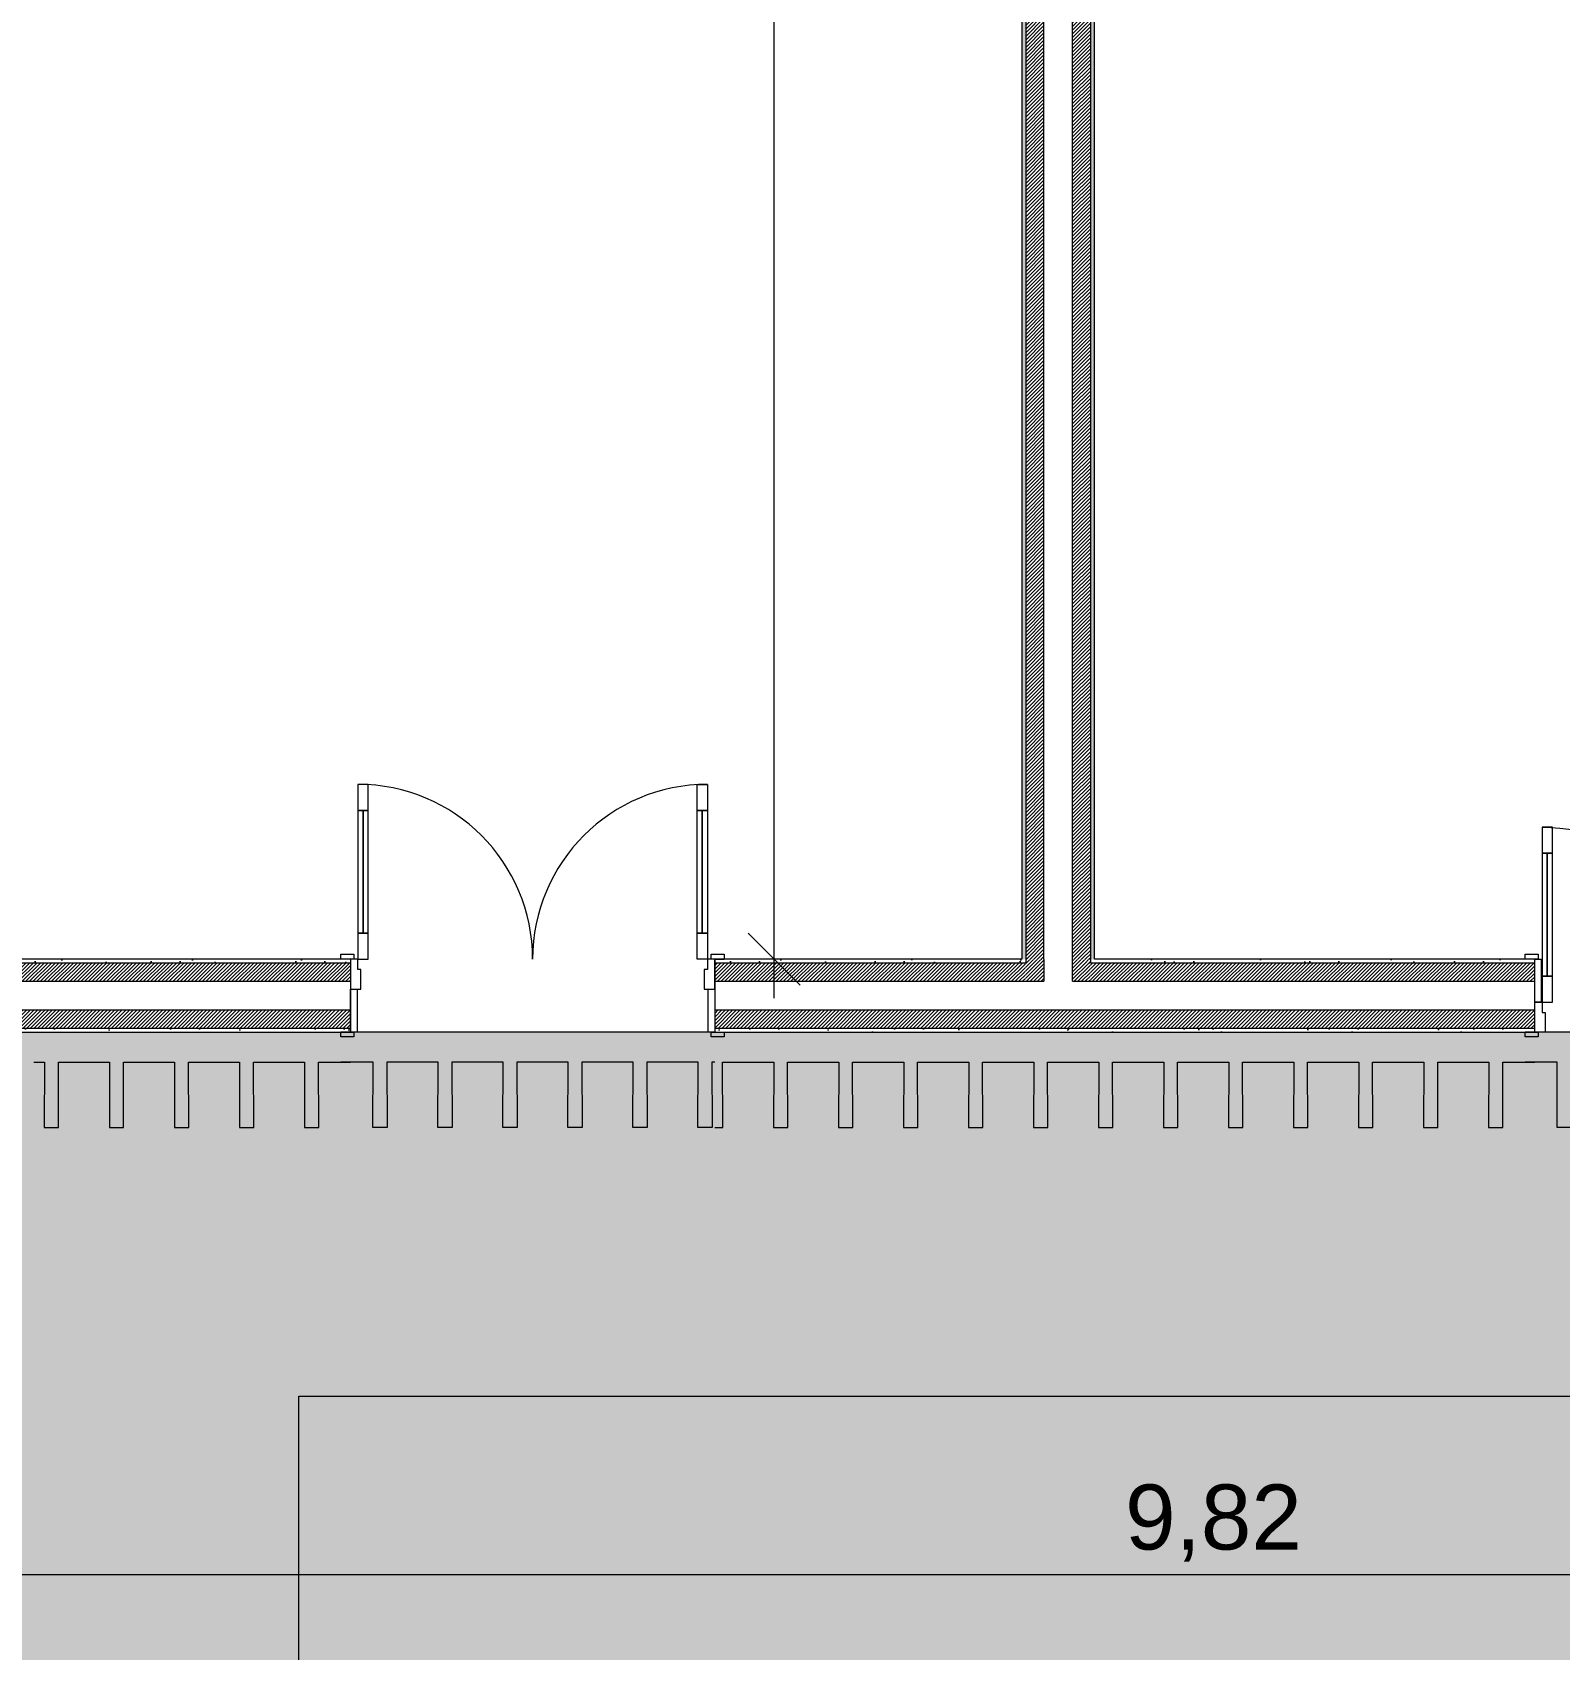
# Model space of a CAD drawing. Header units: millimetres. Extents: x -284281 to 1648660, y -821378 to -151356.
# Drawn here: x 404631 to 410503, y -219270 to -213053 of the extents above; entities that cross this region are included whole.
import ezdxf

# ---------------------------------------------------------------- set-up
doc = ezdxf.new("R2010")
doc.units = ezdxf.units.MM
doc.header["$MEASUREMENT"] = 0
doc.set_wipeout_variables(frame=1)
doc.linetypes.add('Wipeout_Contour', pattern=[1000, 0, -1000])
for name, color, linetype in [('Cotations - 1_100', 7, 'Continuous'), ('Portes ARCHICAD', 7, 'Continuous'), ('Sols_ Dalles', 7, 'Continuous')]:
    doc.layers.add(name, color=color, linetype=linetype)
doc.styles.add('STYLE_GENERE_2', font='arial.ttf')
doc.dimstyles.new('STYLE_GENERE__1', dxfattribs={"dimtxt": 250, "dimasz": 190, "dimexe": 0.18, "dimexo": 0.0625, "dimgap": 0, "dimtad": 1, "dimtih": 1, "dimtoh": 1, "dimlfac": 0.001, "dimzin": 0, "dimdsep": 46, "dimtxsty": 'STYLE_GENERE_2', "dimblk": 'ARROWHEAD_6', "dimblk1": 'ARROWHEAD_6', "dimblk2": 'ARROWHEAD_6', "dimcen": 0.09, "dimse1": 1, "dimse2": 1, "dimclrd": 7, "dimclre": 7, "dimclrt": 7, "dimazin": 0, "dimtfac": 1, "dimtdec": 4, "dimtmove": 0, "dimatfit": 3, "dimfxl": 1, "dimtolj": 1, "dimtzin": 0, "dimarcsym": 0})
doc.dimstyles.new('STYLE_GENERE__2', dxfattribs={"dimtxt": 250, "dimasz": 190, "dimexe": 0.18, "dimexo": 0.0625, "dimgap": 0, "dimtad": 1, "dimlfac": 0.001, "dimzin": 0, "dimdsep": 46, "dimtxsty": 'STYLE_GENERE_2', "dimblk": 'ARROWHEAD_6', "dimblk1": 'ARROWHEAD_6', "dimblk2": 'ARROWHEAD_6', "dimcen": 0.09, "dimse1": 1, "dimse2": 1, "dimclrd": 7, "dimclre": 7, "dimclrt": 7, "dimazin": 0, "dimtfac": 1, "dimtdec": 4, "dimtmove": 0, "dimatfit": 3, "dimfxl": 1, "dimtolj": 1, "dimtzin": 0, "dimarcsym": 0})
pattern_1 = [(45, (0, 175), (-55.684659, 55.684659), [0, -52.5, 0, -78.75]), (110, (175, 175), (74.000794, 26.934086), [0, -38.5, 0, -66.5])]
pattern_2 = [(45, (0, 0), (-7.07106781, 7.07106781), [])]

# ---------------------------------------------------------------- blocks, each defined once
blk = doc.blocks.new('Dalle_30_2', base_point=(380203, -171995.6))
at = {"layer": 'Sols_ Dalles', "linetype": 'Continuous', "lineweight": 0, "true_color": 0x2e271c}
blk.add_hatch(color=250, dxfattribs=at).paths.add_polyline_path([(380203, -171995.6), (380203, -230015.6), (380203, -260810.6), (415474.6, -260810.6), (415474.6, -260795.6), (415474.6, -258650), (415474.6, -258010.6), (415474.6, -222495.6), (405655.1, -222495.6), (405655.1, -218295.6), (415454.1, -218295.6), (415454.1, -204495.6), (412055.1, -204495.6), (412055.1, -201780.6), (412055.1, -189810.6), (436505.1, -189810.6), (436505.1, -253395.6), (436505.1, -253415.6), (437905.1, -253415.6), (437905.1, -253395.6), (437905.1, -188410.6), (410655.1, -188410.6), (410655.1, -200380.6), (410655.1, -205895.6), (414054.1, -205895.6), (414054.1, -216895.6), (404255.1, -216895.6), (404255.1, -223895.6), (414054.1, -223895.6), (414054.1, -258650), (414054.1, -259410.6), (382689.7, -259410.6), (381560.2, -259410.6), (381560.2, -231415.6), (381560.2, -173395.6), (462925.6, -173395.6), (462925.6, -253415.6), (464325.6, -253415.6), (464325.6, -171995.6)])
at = {"layer": 'Sols_ Dalles', "color": 250, "linetype": 'Continuous', "lineweight": 5, "true_color": 0x1f1f1f, "flags": 128}
for points in [[(415474.6, -258010.6), (415474.6, -222495.6), (405655.1, -222495.6), (405655.1, -218295.6), (415454.1, -218295.6), (415454.1, -204495.6), (412055.1, -204495.6), (412055.1, -201780.6), (412055.1, -189810.6), (436505.1, -189810.6), (436505.1, -253395.6)], [(437905.1, -253395.6), (437905.1, -188410.6), (410655.1, -188410.6), (410655.1, -200380.6), (410655.1, -205895.6), (414054.1, -205895.6), (414054.1, -216895.6), (404255.1, -216895.6), (404255.1, -223895.6), (414054.1, -223895.6), (414054.1, -258650)]]:
    blk.add_lwpolyline(points, dxfattribs=at)
blk = doc.blocks.new('Dalle_31_2', base_point=(360548, -295062.6))
at = {"linetype": 'Continuous', "lineweight": 0, "true_color": 0x6f6f6f}
h = blk.add_hatch(color=8, dxfattribs=at)
h.paths.add_polyline_path([(360548, -295062.6), (487920.3, -293826.9), (487920.3, -270902.7), (487462.6, -270902.7), (472885.8, -271040.8), (472885.8, -271062.3, 0.001346), (472885.8, -271073), (472896.7, -273095.2, -0.414214), (470907.5, -275106), (462184.1, -275106, -0.005189), (462131, -275116.1), (454147.5, -275196.2), (438770.5, -275253.2, -0.386553), (436572.6, -273475.4, -0.025189), (436562.2, -273329.3), (436569.5, -267730.3, -0.098562), (436800.2, -266943.7), (436817.2, -266951.5, -0.258849), (438655, -265605.8), (438652.7, -265587.3), (439337.1, -265587.3), (439337.1, -265687.3), (439337.1, -270687.3), (469237.1, -270687.3), (469237.1, -265687.3), (470907.5, -265687.3), (472605.1, -265687.3), (472605.1, -163737.6), (371862.6, -163737.6), (371862.6, -271040.6), (371883, -271040.6), (371883.2, -272000.5), (371882.7, -272000.5, -0.409427), (367883.2, -275935), (360548, -275935)])
h.paths.add_polyline_path([(377135.1, -260640), (373845.1, -260640), (373845.1, -248365), (373845.1, -243090), (373845.1, -242190), (377135.1, -242190)], flags=0)
h.paths.add_polyline_path([(380203, -193810.6), (380203, -171995.6), (431505.8, -171995.6), (464309.6, -171995.6), (464309.6, -262265.6), (464309.6, -262365.6), (438593.7, -262350.6), (437925.6, -262350.6), (436549.6, -262350.6), (436549.6, -189810.6), (412055.1, -189810.6), (412055.1, -201780.6), (412055.1, -204495.6), (415454.1, -204495.6), (415454.1, -208495.6), (415454.1, -218295.6), (405655.1, -218295.6), (405655.1, -222495.6), (415474.6, -222495.6), (415474.6, -260810.6), (380203, -260810.6), (380203, -230015.6)], flags=0)
h.paths.add_polyline_path([(381436.6, -269433.9, -0.090319), (381558.3, -268727.6, -0.201449), (382612.2, -267592.7, -0.104211), (383417.5, -267415.1), (384017.5, -267409.4, -0.104045), (384824.9, -267571.2, -0.238255), (385983.8, -268953.3, -0.055189), (386036.4, -269390.3), (386038.4, -269611.4), (386050.6, -270890.3), (385792.1, -271892.8, -0.267949), (384069.6, -272909.1), (383469.6, -272914.8, -0.193717), (382078.8, -272370.2, -0.070569), (381728.2, -271931.3, -0.131652), (381450.8, -270933.8)], flags=0)
h.paths.add_polyline_path([(392016.5, -273452.1), (392030, -267377.8, -0.380557), (394016.5, -265609.8), (394094.2, -265609.8), (394094.2, -270609.8), (409094.2, -270609.8), (409094.2, -265609.8), (414055.7, -265609.8, -0.414214), (415555.7, -267109.8), (415555.7, -273660.7, -0.345502), (413836.8, -275433.4), (394027.3, -275599, -0.415791), (392016.5, -273599)], flags=0)
h.paths.add_polyline_path([(424209.6, -271504.1, -0.134474), (423930.5, -270484.9), (423930.5, -268984.9, -0.414214), (425930.5, -266984.9), (426530.5, -266984.9, -0.414214), (428530.5, -268984.9), (428530.5, -270484.9, -0.12882), (428273.5, -271465.6, -0.270936), (426530.5, -272484.9), (425930.5, -272484.9, -0.26498)], flags=0)
at = {"color": 9, "linetype": 'Continuous', "lineweight": 5, "flags": 128}
blk.add_lwpolyline([(380203, -193810.6), (380203, -230015.6), (380203, -260810.6), (415474.6, -260810.6), (415474.6, -222495.6), (405655.1, -222495.6), (405655.1, -218295.6), (415454.1, -218295.6), (415454.1, -208495.6), (415454.1, -204495.6), (412055.1, -204495.6), (412055.1, -201780.6), (412055.1, -189810.6), (436549.6, -189810.6), (436549.6, -262350.6), (437925.6, -262350.6), (438593.7, -262350.6), (464309.6, -262365.6), (464309.6, -262265.6), (464309.6, -171995.6), (431505.8, -171995.6), (380203, -171995.6)], close=True, dxfattribs=at)
blk = doc.blocks.new('Porte double 25_2')
at = {"layer": 'Portes ARCHICAD', "color": 7, "linetype": 'Continuous', "lineweight": 5}
for p, q in [((-672, 672), (-672, 572)), ((-632, 672), (-672, 672)), ((-632, 572), (-632, 672)), ((632, 572), (632, 672)), ((632, 672), (672, 672)), ((672, 672), (672, 572)), ((-672, 572), (-632, 572)), ((-652, 572), (-652, 100)), ((672, 572), (632, 572)), ((652, 572), (652, 100)), ((-687, 184), (-737, 184)), ((-737, 184), (-737, 165)), ((-737, 165), (-687, 165)), ((-700, 165), (-737, 165)), ((-700, 165), (-737, 165)), ((-675, 165), (-700, 165)), ((-700, 165), (-700, 0)), ((-700, 150), (-700, 165)), ((-700, 150), (-700, 165)), ((-700, 80), (-700, 150)), ((-700, 80), (-700, 150)), ((-687, 165), (-687, 184)), ((-675, 0), (-675, 165)), ((700, 165), (675, 165)), ((675, 165), (675, 0)), ((737, 184), (687, 184)), ((687, 184), (687, 165)), ((687, 165), (737, 165)), ((700, 0), (700, 165)), ((700, 150), (700, 165)), ((700, 150), (700, 165)), ((700, 165), (737, 165)), ((700, 165), (737, 165)), ((700, 80), (700, 150)), ((700, 80), (700, 150)), ((737, 165), (737, 184)), ((-700, 0), (-700, 80)), ((-700, 0), (-700, 80)), ((-632, 100), (-672, 100)), ((-672, 100), (-672, 0)), ((-632, 0), (-632, 100)), ((632, 0), (632, 100)), ((632, 100), (672, 100)), ((672, 100), (672, 0)), ((700, 0), (700, 80)), ((700, 0), (700, 80)), ((-700, 0), (-675, 0)), ((-672, 0), (-700, 0)), ((-700, 0), (-700, -115)), ((-700, -30), (-700, 0)), ((-700, -30), (-700, 0)), ((-672, -40), (-672, 0)), ((-672, 0), (-632, 0)), ((672, 0), (632, 0)), ((700, 0), (672, 0)), ((672, 0), (672, -40)), ((675, 0), (700, 0)), ((700, -115), (700, 0)), ((700, -30), (700, 0)), ((700, -30), (700, 0)), ((-700, -100), (-700, -30)), ((-700, -100), (-700, -30)), ((-660, -40), (-672, -40)), ((-660, -115), (-660, -40)), ((672, -40), (660, -40)), ((660, -40), (660, -115)), ((700, -100), (700, -30)), ((700, -100), (700, -30)), ((-687, -115), (-737, -115)), ((-737, -115), (-737, -134)), ((-700, -115), (-737, -115)), ((-700, -115), (-737, -115)), ((-700, -115), (-700, -100)), ((-700, -115), (-700, -100)), ((-700, -115), (-660, -115)), ((-687, -134), (-687, -115)), ((660, -115), (700, -115)), ((737, -115), (687, -115)), ((687, -115), (687, -134)), ((700, -115), (700, -100)), ((700, -115), (700, -100)), ((700, -115), (737, -115)), ((700, -115), (737, -115)), ((737, -134), (737, -115)), ((-737, -134), (-687, -134)), ((687, -134), (737, -134))]:
    blk.add_line(p, q, dxfattribs=at)
at = {"layer": 'Portes ARCHICAD', "color": 7, "linetype": 'Continuous', "lineweight": 5, "flags": 128}
for points in [[(-672, 572), (-672, 100), (-652, 100), (-652, 572)], [(-652, 572), (-652, 100), (-632, 100), (-632, 572)], [(652, 572), (652, 100), (632, 100), (632, 572)], [(672, 572), (672, 100), (652, 100), (652, 572)]]:
    blk.add_lwpolyline(points, close=True, dxfattribs=at)
at = {"layer": 'Portes ARCHICAD', "color": 7, "linetype": 'Continuous', "lineweight": 5}
for centre, start, end in [((-672, 0), 0, 90), ((672, 0), 90, 180)]:
    blk.add_arc(centre, 672, start, end, dxfattribs=at)
blk = doc.blocks.new('Porte double 25')
at = {"layer": 'Portes ARCHICAD', "color": 7, "linetype": 'Continuous', "lineweight": 5}
for p, q in [((-672, 672), (-672, 572)), ((-632, 672), (-672, 672)), ((-632, 572), (-632, 672)), ((632, 572), (632, 672)), ((632, 672), (672, 672)), ((672, 672), (672, 572)), ((-672, 572), (-632, 572)), ((-652, 572), (-652, 100)), ((672, 572), (632, 572)), ((652, 572), (652, 100)), ((-632, 100), (-672, 100)), ((-672, 100), (-672, 0)), ((-632, 0), (-632, 100)), ((632, 0), (632, 100)), ((632, 100), (672, 100)), ((672, 100), (672, 0)), ((-737, 0), (-737, 19)), ((-737, 19), (-687, 19)), ((-687, 0), (-737, 0)), ((-700, 0), (-737, 0)), ((-700, 0), (-737, 0)), ((-672, 0), (-700, 0)), ((-700, 0), (-700, -115)), ((-700, 0), (-700, -15)), ((-700, 0), (-700, -15)), ((-687, 19), (-687, 0)), ((-672, -40), (-672, 0)), ((-672, 0), (-632, 0)), ((672, 0), (632, 0)), ((700, 0), (672, 0)), ((672, 0), (672, -40)), ((687, 19), (737, 19)), ((687, 0), (687, 19)), ((737, 0), (687, 0)), ((700, -115), (700, 0)), ((700, 0), (700, -15)), ((700, 0), (700, -15)), ((700, 0), (737, 0)), ((700, 0), (737, 0)), ((737, 19), (737, 0)), ((-700, -15), (-700, -85)), ((-700, -15), (-700, -85)), ((-660, -40), (-672, -40)), ((-660, -115), (-660, -40)), ((672, -40), (660, -40)), ((660, -40), (660, -115)), ((700, -15), (700, -85)), ((700, -15), (700, -85)), ((-700, -85), (-700, -115)), ((-700, -85), (-700, -115)), ((-700, -280), (-700, -115)), ((-700, -115), (-675, -115)), ((-700, -115), (-660, -115)), ((-700, -115), (-700, -195)), ((-700, -115), (-700, -195)), ((-675, -115), (-675, -280)), ((660, -115), (700, -115)), ((675, -280), (675, -115)), ((675, -115), (700, -115)), ((700, -85), (700, -115)), ((700, -85), (700, -115)), ((700, -115), (700, -280)), ((700, -115), (700, -195)), ((700, -115), (700, -195)), ((-700, -195), (-700, -265)), ((-700, -195), (-700, -265)), ((700, -195), (700, -265)), ((700, -195), (700, -265)), ((-737, -299), (-737, -280)), ((-737, -280), (-687, -280)), ((-700, -280), (-737, -280)), ((-700, -280), (-737, -280)), ((-687, -299), (-737, -299)), ((-700, -265), (-700, -280)), ((-700, -265), (-700, -280)), ((-675, -280), (-700, -280)), ((-687, -280), (-687, -299)), ((700, -280), (675, -280)), ((687, -280), (737, -280)), ((687, -299), (687, -280)), ((737, -299), (687, -299)), ((700, -265), (700, -280)), ((700, -265), (700, -280)), ((700, -280), (737, -280)), ((700, -280), (737, -280)), ((737, -280), (737, -299))]:
    blk.add_line(p, q, dxfattribs=at)
at = {"layer": 'Portes ARCHICAD', "color": 7, "linetype": 'Continuous', "lineweight": 5, "flags": 128}
for points in [[(-672, 572), (-672, 100), (-652, 100), (-652, 572)], [(-652, 572), (-652, 100), (-632, 100), (-632, 572)], [(652, 572), (652, 100), (632, 100), (632, 572)], [(672, 572), (672, 100), (652, 100), (652, 572)]]:
    blk.add_lwpolyline(points, close=True, dxfattribs=at)
at = {"layer": 'Portes ARCHICAD', "color": 7, "linetype": 'Continuous', "lineweight": 5}
for centre, start, end in [((-672, 0), 0, 90), ((672, 0), 90, 180)]:
    blk.add_arc(centre, 672, start, end, dxfattribs=at)
blk = doc.blocks.new('Mur_196_2', base_point=(414074.6, -216895.6))
at = {"color": 254, "linetype": 'Wipeout_Contour', "lineweight": 0, "ltscale": 1837403.739944381}
blk.add_wipeout([(404275.6, -216615.6), (404275.6, -216630.6), (405854.3, -216630.6), (405854.3, -216615.6)], dxfattribs=at)
at = {"color": 254, "linetype": 'Wipeout_Contour', "lineweight": 0, "ltscale": 1847215.887111453}
blk.add_wipeout([(407254.3, -216630.6), (408435.1, -216630.6), (408435.1, -216615.6), (407254.3, -216615.6)], dxfattribs=at)
at = {"color": 254, "linetype": 'Wipeout_Contour', "lineweight": 0, "ltscale": 1850264.521765959}
blk.add_wipeout([(408715.1, -216615.6), (408700.1, -216615.6), (408700.1, -216630.6), (408715.1, -216630.6)], dxfattribs=at)
at = {"color": 254, "linetype": 'Wipeout_Contour', "lineweight": 0, "ltscale": 1837903.859099077}
blk.add_wipeout([(404275.6, -216895.6), (405854.3, -216895.6), (405854.3, -216880.6), (404275.6, -216880.6)], dxfattribs=at)
at = {"color": 254, "linetype": 'Wipeout_Contour', "lineweight": 0, "ltscale": 1851199.414306478}
blk.add_wipeout([(410407.6, -216880.6), (407254.3, -216880.6), (407254.3, -216895.6), (410407.6, -216895.6)], dxfattribs=at)
at = {"linetype": 'Continuous', "lineweight": 5, "true_color": 0x5f5f5f}
h = blk.add_hatch(dxfattribs=at)
h.set_pattern_fill('ENDUIT_0002', color=251, style=0, pattern_type=2)
h.set_pattern_definition(pattern_1)
h.paths.add_polyline_path([(404275.6, -216615.6), (404275.6, -216630.6), (405854.3, -216630.6), (405854.3, -216615.6)])
h = blk.add_hatch(dxfattribs=at)
h.set_pattern_fill('ENDUIT_0002', color=251, style=0, pattern_type=2)
h.set_pattern_definition(pattern_1)
h.paths.add_polyline_path([(407254.3, -216630.6), (408435.1, -216630.6), (408435.1, -216615.6), (407254.3, -216615.6)])
h = blk.add_hatch(dxfattribs=at)
h.set_pattern_fill('ENDUIT_0002', color=251, style=0, pattern_type=2)
h.set_pattern_definition(pattern_1)
h.paths.add_polyline_path([(408715.1, -216615.6), (408700.1, -216615.6), (408700.1, -216630.6), (408715.1, -216630.6)])
h = blk.add_hatch(dxfattribs=at)
h.set_pattern_fill('ENDUIT_0002', color=251, style=0, pattern_type=2)
h.set_pattern_definition(pattern_1)
h.paths.add_polyline_path([(404275.6, -216895.6), (405854.3, -216895.6), (405854.3, -216880.6), (404275.6, -216880.6)])
h = blk.add_hatch(dxfattribs=at)
h.set_pattern_fill('ENDUIT_0002', color=251, style=0, pattern_type=2)
h.set_pattern_definition(pattern_1)
h.paths.add_polyline_path([(410407.6, -216880.6), (407254.3, -216880.6), (407254.3, -216895.6), (410407.6, -216895.6)])
at = {"color": 254, "linetype": 'Wipeout_Contour', "lineweight": 0, "ltscale": 1849328.008761041}
blk.add_wipeout([(408450.1, -216615.6), (408435.1, -216615.6), (408435.1, -216630.6), (408450.1, -216630.6)], dxfattribs=at)
at = {"color": 254, "linetype": 'Wipeout_Contour', "lineweight": 0, "ltscale": 1853283.264481106}
blk.add_wipeout([(408715.1, -216615.6), (408715.1, -216630.6), (410407.6, -216630.6), (410407.6, -216615.6)], dxfattribs=at)
at = {"color": 254, "linetype": 'Wipeout_Contour', "lineweight": 0, "ltscale": 1837797.186271345}
blk.add_wipeout([(404260.6, -216810.6), (404260.6, -216880.6), (405854.3, -216880.6), (405854.3, -216810.6)], dxfattribs=at)
at = {"color": 254, "linetype": 'Wipeout_Contour', "lineweight": 0, "ltscale": 1851119.754225929}
blk.add_wipeout([(407254.3, -216880.6), (410407.6, -216880.6), (410407.6, -216810.6), (407254.3, -216810.6)], dxfattribs=at)
at = {"linetype": 'Continuous', "lineweight": 5, "true_color": 0x5f5f5f}
h = blk.add_hatch(dxfattribs=at)
h.set_pattern_fill('ENDUIT_0002', color=251, style=0, pattern_type=2)
h.set_pattern_definition(pattern_1)
h.paths.add_polyline_path([(408450.1, -216615.6), (408435.1, -216615.6), (408435.1, -216630.6), (408450.1, -216630.6)])
h = blk.add_hatch(dxfattribs=at)
h.set_pattern_fill('ENDUIT_0002', color=251, style=0, pattern_type=2)
h.set_pattern_definition(pattern_1)
h.paths.add_polyline_path([(408715.1, -216615.6), (408715.1, -216630.6), (410407.6, -216630.6), (410407.6, -216615.6)])
h = blk.add_hatch(dxfattribs=at)
h.set_pattern_fill('BRIQUES_TERRE_CUITE__INT_94', color=251, style=0, pattern_type=2)
h.set_pattern_definition(pattern_2)
h.paths.add_polyline_path([(404260.6, -216810.6), (404260.6, -216880.6), (405854.3, -216880.6), (405854.3, -216810.6)])
h = blk.add_hatch(dxfattribs=at)
h.set_pattern_fill('BRIQUES_TERRE_CUITE__INT_94', color=251, style=0, pattern_type=2)
h.set_pattern_definition(pattern_2)
h.paths.add_polyline_path([(407254.3, -216880.6), (410407.6, -216880.6), (410407.6, -216810.6), (407254.3, -216810.6)])
at = {"color": 7, "linetype": 'Continuous', "lineweight": 5}
for p, q in [((404260.6, -216880.6), (405854.3, -216880.6)), ((405854.3, -216895.6), (405817.3, -216895.6)), ((405854.3, -216880.6), (405854.3, -216895.6)), ((407254.3, -216880.6), (410407.6, -216880.6)), ((407254.3, -216880.6), (407254.3, -216895.6)), ((407254.3, -216895.6), (407291.3, -216895.6)), ((410407.6, -216895.6), (410370.6, -216895.6)), ((410407.6, -216895.6), (410407.6, -216880.6))]:
    blk.add_line(p, q, dxfattribs=at)
at = {"color": 7, "linetype": 'Continuous', "lineweight": 5, "flags": 128}
for points in [[(404275.6, -216895.6), (405854.3, -216895.6)], [(407254.3, -216895.6), (410407.6, -216895.6)]]:
    blk.add_lwpolyline(points, dxfattribs=at)
at = {"color": 254, "linetype": 'Wipeout_Contour', "lineweight": 0, "ltscale": 1837503.929873374}
blk.add_wipeout([(404190.6, -216700.6), (404190.6, -216810.6), (405854.3, -216810.6), (405854.3, -216700.6)], dxfattribs=at)
at = {"color": 254, "linetype": 'Wipeout_Contour', "lineweight": 0, "ltscale": 1847614.736866624}
blk.add_wipeout([(408520.1, -216700.6), (407254.3, -216700.6), (407254.3, -216810.6), (408520.1, -216810.6)], dxfattribs=at)
at = {"color": 7, "linetype": 'Continuous', "lineweight": 5}
for p, q in [((404190.6, -216810.6), (405854.3, -216810.6)), ((405854.3, -216810.6), (405854.3, -216880.6)), ((407254.3, -216810.6), (407254.3, -216880.6))]:
    blk.add_line(p, q, dxfattribs=at)
at = {"color": 254, "linetype": 'Wipeout_Contour', "lineweight": 0, "ltscale": 1837457.477880601}
blk.add_wipeout([(404260.6, -216630.6), (404260.6, -216700.6), (405854.3, -216700.6), (405854.3, -216630.6)], dxfattribs=at)
at = {"color": 254, "linetype": 'Wipeout_Contour', "lineweight": 0, "ltscale": 1847322.143040968}
blk.add_wipeout([(408450.1, -216630.6), (407254.3, -216630.6), (407254.3, -216700.6), (408450.1, -216700.6)], dxfattribs=at)
at = {"color": 254, "linetype": 'Wipeout_Contour', "lineweight": 0, "ltscale": 1850044.586542041}
blk.add_wipeout([(408630.1, -216700.6), (408520.1, -216700.6), (408520.1, -216810.6), (408630.1, -216810.6)], dxfattribs=at)
at = {"linetype": 'Continuous', "lineweight": 5, "true_color": 0x5f5f5f}
h = blk.add_hatch(dxfattribs=at)
h.set_pattern_fill('BRIQUES_TERRE_CUITE__INT_94', color=251, style=0, pattern_type=2)
h.set_pattern_definition(pattern_2)
h.paths.add_polyline_path([(404260.6, -216630.6), (404260.6, -216700.6), (405854.3, -216700.6), (405854.3, -216630.6)])
h = blk.add_hatch(dxfattribs=at)
h.set_pattern_fill('BRIQUES_TERRE_CUITE__INT_94', color=251, style=0, pattern_type=2)
h.set_pattern_definition(pattern_2)
h.paths.add_polyline_path([(408450.1, -216630.6), (407254.3, -216630.6), (407254.3, -216700.6), (408450.1, -216700.6)])
at = {"color": 7, "linetype": 'Continuous', "lineweight": 5}
for p, q in [((405854.3, -216630.6), (404260.6, -216630.6)), ((405854.3, -216615.6), (405817.3, -216615.6)), ((405854.3, -216615.6), (405854.3, -216630.6)), ((405854.3, -216630.6), (405854.3, -216700.6)), ((407254.3, -216615.6), (407291.3, -216615.6)), ((407254.3, -216615.6), (407254.3, -216630.6)), ((407254.3, -216630.6), (407254.3, -216700.6)), ((404260.6, -216700.6), (405854.3, -216700.6)), ((405854.3, -216700.6), (405854.3, -216730.6)), ((407254.3, -216700.6), (407254.3, -216730.6)), ((405854.3, -216730.6), (405854.3, -216810.6)), ((407254.3, -216730.6), (407254.3, -216810.6)), ((407254.3, -216810.6), (408520.1, -216810.6))]:
    blk.add_line(p, q, dxfattribs=at)
at = {"color": 7, "linetype": 'Continuous', "lineweight": 5, "flags": 128}
blk.add_lwpolyline([(405854.3, -216615.6), (404275.6, -216615.6)], dxfattribs=at)
at = {"layer": 'Portes ARCHICAD', "color": 7, "linetype": 'Continuous', "lineweight": 5, "zscale": 1000}
blk.add_blockref('Porte double 25', (406554.3, -216615.6), dxfattribs=at)
at = {"color": 254, "linetype": 'Wipeout_Contour', "lineweight": 0, "ltscale": 1853380.94976861}
blk.add_wipeout([(408630.1, -216700.6), (408630.1, -216810.6), (410407.6, -216810.6), (410407.6, -216700.6)], dxfattribs=at)
at = {"color": 7, "linetype": 'Continuous', "lineweight": 5}
for p, q in [((408520.1, -216810.6), (408630.1, -216810.6)), ((408630.1, -216810.6), (410407.6, -216810.6)), ((410407.6, -216810.6), (410407.6, -216780.6)), ((410407.6, -216880.6), (410407.6, -216810.6))]:
    blk.add_line(p, q, dxfattribs=at)
at = {"color": 254, "linetype": 'Wipeout_Contour', "lineweight": 0, "ltscale": 1849557.852599033}
blk.add_wipeout([(408520.1, -216630.6), (408450.1, -216630.6), (408450.1, -216700.6), (408520.1, -216700.6)], dxfattribs=at)
at = {"color": 254, "linetype": 'Wipeout_Contour', "lineweight": 0, "ltscale": 1850193.947255888}
blk.add_wipeout([(408700.1, -216630.6), (408630.1, -216630.6), (408630.1, -216700.6), (408700.1, -216700.6)], dxfattribs=at)
at = {"linetype": 'Continuous', "lineweight": 5, "true_color": 0x5f5f5f}
h = blk.add_hatch(dxfattribs=at)
h.set_pattern_fill('BRIQUES_TERRE_CUITE__INT_94', color=251, style=0, pattern_type=2)
h.set_pattern_definition(pattern_2)
h.paths.add_polyline_path([(408520.1, -216630.6), (408450.1, -216630.6), (408450.1, -216700.6), (408520.1, -216700.6)])
h = blk.add_hatch(dxfattribs=at)
h.set_pattern_fill('BRIQUES_TERRE_CUITE__INT_94', color=251, style=0, pattern_type=2)
h.set_pattern_definition(pattern_2)
h.paths.add_polyline_path([(408700.1, -216630.6), (408630.1, -216630.6), (408630.1, -216700.6), (408700.1, -216700.6)])
at = {"color": 7, "linetype": 'Continuous', "lineweight": 5}
for p, q in [((408450.1, -216630.6), (407254.3, -216630.6)), ((408450.1, -216615.6), (408450.1, -216630.6)), ((408520.1, -216630.6), (408520.1, -216700.6)), ((408630.1, -216700.6), (408630.1, -216630.6)), ((407254.3, -216700.6), (408450.1, -216700.6)), ((408450.1, -216700.6), (408520.1, -216700.6))]:
    blk.add_line(p, q, dxfattribs=at)
at = {"color": 7, "linetype": 'Continuous', "lineweight": 5, "flags": 128}
blk.add_lwpolyline([(408435.1, -216615.6), (407254.3, -216615.6)], dxfattribs=at)
at = {"color": 254, "linetype": 'Wipeout_Contour', "lineweight": 0, "ltscale": 1853336.251398945}
blk.add_wipeout([(408700.1, -216630.6), (408700.1, -216700.6), (410407.6, -216700.6), (410407.6, -216630.6)], dxfattribs=at)
at = {"linetype": 'Continuous', "lineweight": 5, "true_color": 0x5f5f5f}
h = blk.add_hatch(dxfattribs=at)
h.set_pattern_fill('BRIQUES_TERRE_CUITE__INT_94', color=251, style=0, pattern_type=2)
h.set_pattern_definition(pattern_2)
h.paths.add_polyline_path([(408700.1, -216630.6), (408700.1, -216700.6), (410407.6, -216700.6), (410407.6, -216630.6)])
at = {"color": 7, "linetype": 'Continuous', "lineweight": 5}
for p, q in [((408700.1, -216630.6), (408700.1, -216615.6)), ((410407.6, -216630.6), (408700.1, -216630.6)), ((410407.6, -216615.6), (410370.6, -216615.6)), ((410407.6, -216630.6), (410407.6, -216615.6)), ((410407.6, -216700.6), (410407.6, -216630.6)), ((408630.1, -216700.6), (408700.1, -216700.6)), ((408700.1, -216700.6), (410407.6, -216700.6)), ((410407.6, -216780.6), (410407.6, -216700.6))]:
    blk.add_line(p, q, dxfattribs=at)
at = {"color": 7, "linetype": 'Continuous', "lineweight": 5, "flags": 128}
blk.add_lwpolyline([(410407.6, -216615.6), (408715.1, -216615.6)], dxfattribs=at)
at = {"layer": 'Portes ARCHICAD', "color": 7, "linetype": 'Continuous', "lineweight": 5, "xscale": -1, "zscale": 1000}
blk.add_blockref('Porte double 25_2', (411107.6, -216780.6), dxfattribs=at)
blk = doc.blocks.new('Mur_198_2', base_point=(408575.1, -205895.6))
at = {"color": 254, "linetype": 'Wipeout_Contour', "lineweight": 0, "ltscale": 1849478.196426723}
blk.add_wipeout([(408520.1, -216615.6), (408450.1, -216615.6), (408450.1, -216630.6), (408520.1, -216630.6)], dxfattribs=at)
at = {"linetype": 'Continuous', "lineweight": 5, "true_color": 0x5f5f5f}
h = blk.add_hatch(dxfattribs=at)
h.set_pattern_fill('BRIQUES_TERRE_CUITE__INT_94', color=251, style=0, pattern_type=2)
h.set_pattern_definition(pattern_2)
h.paths.add_polyline_path([(408520.1, -216615.6), (408450.1, -216615.6), (408450.1, -216630.6), (408520.1, -216630.6)])
at = {"color": 254, "linetype": 'Wipeout_Contour', "lineweight": 0, "ltscale": 1839716.964726168}
blk.add_wipeout([(408435.1, -206175.6), (408435.1, -216615.6), (408450.1, -216615.6), (408450.1, -206175.6)], dxfattribs=at)
at = {"color": 254, "linetype": 'Wipeout_Contour', "lineweight": 0, "ltscale": 1849796.251505569}
blk.add_wipeout([(408630.1, -216615.6), (408520.1, -216615.6), (408520.1, -216630.6), (408630.1, -216630.6)], dxfattribs=at)
at = {"linetype": 'Continuous', "lineweight": 5, "true_color": 0x5f5f5f}
h = blk.add_hatch(dxfattribs=at)
h.set_pattern_fill('ENDUIT_0002', color=251, style=0, pattern_type=2)
h.set_pattern_definition(pattern_1)
h.paths.add_polyline_path([(408435.1, -206175.6), (408435.1, -216615.6), (408450.1, -216615.6), (408450.1, -206175.6)])
at = {"color": 254, "linetype": 'Wipeout_Contour', "lineweight": 0, "ltscale": 1850114.318469713}
blk.add_wipeout([(408700.1, -216615.6), (408630.1, -216615.6), (408630.1, -216630.6), (408700.1, -216630.6)], dxfattribs=at)
at = {"linetype": 'Continuous', "lineweight": 5, "true_color": 0x5f5f5f}
h = blk.add_hatch(dxfattribs=at)
h.set_pattern_fill('BRIQUES_TERRE_CUITE__INT_94', color=251, style=0, pattern_type=2)
h.set_pattern_definition(pattern_2)
h.paths.add_polyline_path([(408700.1, -216615.6), (408630.1, -216615.6), (408630.1, -216630.6), (408700.1, -216630.6)])
at = {"color": 254, "linetype": 'Wipeout_Contour', "lineweight": 0, "ltscale": 1840658.393346209}
blk.add_wipeout([(408715.1, -216615.6), (408715.1, -206175.6), (408700.1, -206175.6), (408700.1, -216615.6)], dxfattribs=at)
at = {"color": 254, "linetype": 'Wipeout_Contour', "lineweight": 0, "ltscale": 1849875.893983241}
blk.add_wipeout([(408630.1, -216630.6), (408520.1, -216630.6), (408520.1, -216700.6), (408630.1, -216700.6)], dxfattribs=at)
at = {"linetype": 'Continuous', "lineweight": 5, "true_color": 0x5f5f5f}
h = blk.add_hatch(dxfattribs=at)
h.set_pattern_fill('ENDUIT_0002', color=251, style=0, pattern_type=2)
h.set_pattern_definition(pattern_1)
h.paths.add_polyline_path([(408715.1, -216615.6), (408715.1, -206175.6), (408700.1, -206175.6), (408700.1, -216615.6)])
at = {"color": 254, "linetype": 'Wipeout_Contour', "lineweight": 0, "ltscale": 1840507.401953181}
blk.add_wipeout([(408700.1, -216615.6), (408700.1, -206175.6), (408630.1, -206175.6), (408630.1, -216615.6)], dxfattribs=at)
at = {"linetype": 'Continuous', "lineweight": 5, "true_color": 0x5f5f5f}
h = blk.add_hatch(dxfattribs=at)
h.set_pattern_fill('BRIQUES_TERRE_CUITE__INT_94', color=251, style=0, pattern_type=2)
h.set_pattern_definition(pattern_2)
h.paths.add_polyline_path([(408700.1, -216615.6), (408700.1, -206175.6), (408630.1, -206175.6), (408630.1, -216615.6)])
at = {"color": 7, "linetype": 'Continuous', "lineweight": 5}
for p, q in [((408700.1, -216615.6), (408700.1, -206175.6)), ((408700.1, -216630.6), (408700.1, -216615.6))]:
    blk.add_line(p, q, dxfattribs=at)
at = {"color": 7, "linetype": 'Continuous', "lineweight": 5, "flags": 128}
blk.add_lwpolyline([(408715.1, -216615.6), (408715.1, -206175.6)], dxfattribs=at)
at = {"color": 254, "linetype": 'Wipeout_Contour', "lineweight": 0, "ltscale": 1840187.665729951}
blk.add_wipeout([(408630.1, -216615.6), (408630.1, -206175.6), (408520.1, -206175.6), (408520.1, -216615.6)], dxfattribs=at)
at = {"color": 7, "linetype": 'Continuous', "lineweight": 5}
for p, q in [((408630.1, -216615.6), (408630.1, -206175.6)), ((408630.1, -216630.6), (408630.1, -216615.6)), ((408630.1, -216700.6), (408630.1, -216630.6))]:
    blk.add_line(p, q, dxfattribs=at)
at = {"color": 254, "linetype": 'Wipeout_Contour', "lineweight": 0, "ltscale": 1839867.941001851}
blk.add_wipeout([(408520.1, -216615.6), (408520.1, -206175.6), (408450.1, -206175.6), (408450.1, -216615.6)], dxfattribs=at)
at = {"linetype": 'Continuous', "lineweight": 5, "true_color": 0x5f5f5f}
h = blk.add_hatch(dxfattribs=at)
h.set_pattern_fill('BRIQUES_TERRE_CUITE__INT_94', color=251, style=0, pattern_type=2)
h.set_pattern_definition(pattern_2)
h.paths.add_polyline_path([(408520.1, -216615.6), (408520.1, -206175.6), (408450.1, -206175.6), (408450.1, -216615.6)])
at = {"color": 7, "linetype": 'Continuous', "lineweight": 5}
for p, q in [((408450.1, -206175.6), (408450.1, -216615.6)), ((408520.1, -216615.6), (408520.1, -206175.6)), ((408450.1, -216615.6), (408450.1, -216630.6)), ((408520.1, -216615.6), (408520.1, -216630.6)), ((408520.1, -216630.6), (408520.1, -216700.6))]:
    blk.add_line(p, q, dxfattribs=at)
at = {"color": 7, "linetype": 'Continuous', "lineweight": 5, "flags": 128}
blk.add_lwpolyline([(408435.1, -206175.6), (408435.1, -216615.6)], dxfattribs=at)
blk = doc.blocks.new('Tôle profilée 25_23')
at = {"color": 7, "linetype": 'Continuous', "lineweight": 5}
for p, q in [((-250, 3153.3), (-250, 3150)), ((-250, 3150), (-250, 3122.5)), ((-250, 3122.5), (0, 3123.5)), ((0, 3123.5), (0, 2926.5)), ((-250, 2927.5), (-250, 2900)), ((0, 2926.5), (-250, 2927.5)), ((-250, 2900), (-250, 2872.5)), ((-250, 2872.5), (0, 2873.5)), ((0, 2873.5), (0, 2676.5)), ((-250, 2677.5), (-250, 2650)), ((0, 2676.5), (-250, 2677.5)), ((-250, 2650), (-250, 2622.5)), ((-250, 2622.5), (0, 2623.5)), ((0, 2623.5), (0, 2426.5)), ((-250, 2427.5), (-250, 2400)), ((0, 2426.5), (-250, 2427.5)), ((-250, 2400), (-250, 2372.5)), ((-250, 2372.5), (0, 2373.5)), ((0, 2373.5), (0, 2176.5)), ((-250, 2177.5), (-250, 2150)), ((0, 2176.5), (-250, 2177.5)), ((-250, 2150), (-250, 2122.5)), ((-250, 2122.5), (0, 2123.5)), ((0, 2123.5), (0, 1926.5)), ((-250, 1927.5), (-250, 1900)), ((0, 1926.5), (-250, 1927.5)), ((-250, 1900), (-250, 1872.5)), ((-250, 1872.5), (0, 1873.5)), ((0, 1873.5), (0, 1676.5)), ((-250, 1677.5), (-250, 1650)), ((0, 1676.5), (-250, 1677.5)), ((-250, 1650), (-250, 1622.5)), ((-250, 1622.5), (0, 1623.5)), ((0, 1623.5), (0, 1426.5)), ((-250, 1427.5), (-250, 1400)), ((0, 1426.5), (-250, 1427.5)), ((-250, 1400), (-250, 1372.5)), ((-250, 1372.5), (0, 1373.5)), ((0, 1373.5), (0, 1176.5)), ((-250, 1177.5), (-250, 1150)), ((0, 1176.5), (-250, 1177.5)), ((-250, 1150), (-250, 1122.5)), ((-250, 1122.5), (0, 1123.5)), ((0, 1123.5), (0, 926.5)), ((-250, 927.5), (-250, 900)), ((0, 926.5), (-250, 927.5)), ((-250, 900), (-250, 872.5)), ((-250, 872.5), (0, 873.5)), ((0, 873.5), (0, 676.5)), ((-250, 677.5), (-250, 650)), ((0, 676.5), (-250, 677.5)), ((-250, 650), (-250, 622.5)), ((-250, 622.5), (0, 623.5)), ((0, 623.5), (0, 426.5)), ((-250, 427.5), (-250, 400)), ((0, 426.5), (-250, 427.5)), ((-250, 400), (-250, 372.5)), ((-250, 372.5), (0, 373.5)), ((0, 373.5), (0, 176.5)), ((-250, 177.5), (-250, 150)), ((0, 176.5), (-250, 177.5)), ((-250, 150), (-250, 122.5)), ((-250, 122.5), (0, 123.5)), ((0, 123.5), (0, 0))]:
    blk.add_line(p, q, dxfattribs=at)
blk = doc.blocks.new('Tôle profilée 25_24')
at = {"color": 7, "linetype": 'Continuous', "lineweight": 5}
for p, q in [((0, 1218.4), (0, 1176.5)), ((-250, 1177.5), (-250, 1150)), ((0, 1176.5), (-250, 1177.5)), ((-250, 1150), (-250, 1122.5)), ((-250, 1122.5), (0, 1123.5)), ((0, 1123.5), (0, 926.5)), ((-250, 927.5), (-250, 900)), ((0, 926.5), (-250, 927.5)), ((-250, 900), (-250, 872.5)), ((-250, 872.5), (0, 873.5)), ((0, 873.5), (0, 676.5)), ((-250, 677.5), (-250, 650)), ((0, 676.5), (-250, 677.5)), ((-250, 650), (-250, 622.5)), ((-250, 622.5), (0, 623.5)), ((0, 623.5), (0, 426.5)), ((-250, 427.5), (-250, 400)), ((0, 426.5), (-250, 427.5)), ((-250, 400), (-250, 372.5)), ((-250, 372.5), (0, 373.5)), ((0, 373.5), (0, 176.5)), ((-250, 177.5), (-250, 150)), ((0, 176.5), (-250, 177.5)), ((-250, 150), (-250, 122.5)), ((-250, 122.5), (0, 123.5)), ((0, 123.5), (0, 0))]:
    blk.add_line(p, q, dxfattribs=at)
blk = doc.blocks.new('Tôle profilée 25_40')
at = {"color": 7, "linetype": 'Continuous', "lineweight": 5}
for p, q in [((0, 1437), (0, 1426.5)), ((-250, 1427.5), (-250, 1400)), ((0, 1426.5), (-250, 1427.5)), ((-250, 1400), (-250, 1372.5)), ((-250, 1372.5), (0, 1373.5)), ((0, 1373.5), (0, 1176.5)), ((-250, 1177.5), (-250, 1150)), ((0, 1176.5), (-250, 1177.5)), ((-250, 1150), (-250, 1122.5)), ((-250, 1122.5), (0, 1123.5)), ((0, 1123.5), (0, 926.5)), ((-250, 927.5), (-250, 900)), ((0, 926.5), (-250, 927.5)), ((-250, 900), (-250, 872.5)), ((-250, 872.5), (0, 873.5)), ((0, 873.5), (0, 676.5)), ((-250, 677.5), (-250, 650)), ((0, 676.5), (-250, 677.5)), ((-250, 650), (-250, 622.5)), ((-250, 622.5), (0, 623.5)), ((0, 623.5), (0, 426.5)), ((-250, 427.5), (-250, 400)), ((0, 426.5), (-250, 427.5)), ((-250, 400), (-250, 372.5)), ((-250, 372.5), (0, 373.5)), ((0, 373.5), (0, 176.5)), ((-250, 177.5), (-250, 150)), ((0, 176.5), (-250, 177.5)), ((-250, 150), (-250, 122.5)), ((-250, 122.5), (0, 123.5)), ((0, 123.5), (0, 0))]:
    blk.add_line(p, q, dxfattribs=at)
blk = doc.blocks.new('*D1017')
at = {"layer": 'Cotations - 1_100', "color": 7, "linetype": 'Continuous', "lineweight": 5, "transparency": 16777216}
for p, q in [((408715.1, -212920.4), (408715.1, -212545.4)), ((413794.6, -212920.4), (413794.6, -212545.4)), ((408815.1, -212632.9), (408615.1, -212832.9)), ((413694.6, -212832.9), (413894.6, -212632.9)), ((408715.1, -212732.9), (413794.6, -212732.9)), ((413794.6, -212732.9), (413944.6, -212732.9))]:
    blk.add_line(p, q, dxfattribs=at)
at = {"layer": 'Cotations - 1_100', "color": 7, "lineweight": 5, "transparency": 16777216, "insert": (410922.2, -212682.9), "char_height": 250, "attachment_point": 7, "style": 'STYLE_GENERE_2'}
blk.add_mtext('\\A1;{\\pql;\\fArial|b0|i0|c0|p38;5,08}', dxfattribs=at)
blk = doc.blocks.new('ARROWHEAD_6')
at = {"color": 0, "linetype": 'Continuous', "lineweight": 0}
for p, q in [((-0.5, -0.5), (0.5, 0.5)), ((0, 0), (-1, 0))]:
    blk.add_line(p, q, dxfattribs=at)
blk = doc.blocks.new('*D1027')
at = {"layer": 'Cotations - 1_100', "color": 7, "linetype": 'Continuous', "lineweight": 5, "transparency": 16777216}
for p, q in [((407583.2, -206275.6), (407383.2, -206075.6)), ((407483.2, -206175.6), (407483.2, -206025.6)), ((407670.7, -206175.6), (407295.7, -206175.6)), ((407483.2, -216615.6), (407483.2, -206175.6)), ((407383.2, -216515.6), (407583.2, -216715.6)), ((407670.7, -216615.6), (407295.7, -216615.6)), ((407483.2, -216765.6), (407483.2, -216615.6))]:
    blk.add_line(p, q, dxfattribs=at)
at = {"layer": 'Cotations - 1_100', "color": 7, "lineweight": 5, "transparency": 16777216, "insert": (407433.2, -211823), "char_height": 250, "attachment_point": 7, "rotation": 90, "style": 'STYLE_GENERE_2'}
blk.add_mtext('\\A1;{\\pql;\\fArial|b0|i0|c0|p38;10,44}', dxfattribs=at)
blk = doc.blocks.new('*D1035')
at = {"layer": 'Cotations - 1_100', "color": 7, "linetype": 'Continuous', "lineweight": 5, "transparency": 16777216}
for p, q in [((404255.1, -219168.8), (404255.1, -218793.8)), ((414074.6, -219168.8), (414074.6, -218793.8)), ((404355.1, -218881.3), (404155.1, -219081.3)), ((414174.6, -218881.3), (413974.6, -219081.3)), ((404105.1, -218981.3), (404255.1, -218981.3)), ((404255.1, -218981.3), (414074.6, -218981.3))]:
    blk.add_line(p, q, dxfattribs=at)
at = {"layer": 'Cotations - 1_100', "color": 7, "lineweight": 5, "transparency": 16777216, "insert": (408832.2, -218931.3), "char_height": 250, "attachment_point": 7, "style": 'STYLE_GENERE_2'}
blk.add_mtext('\\A1;{\\pql;\\fArial|b0|i0|c0|p38;9,82}', dxfattribs=at)

msp = doc.modelspace()

# ---------------------------------------------------------------- block references
at = {"color": 9, "linetype": 'Continuous', "lineweight": 5}
msp.add_blockref('Dalle_31_2', (360547.96118, -295062.57111), dxfattribs=at)
at = {"color": 7, "linetype": 'Continuous', "lineweight": 5, "zscale": 1000, "rotation": 90}
for name, p in [('Tôle profilée 25_24', (405854.28389, -217011.99443)), ('Tôle profilée 25_23', (410407.56028, -217011.99443))]:
    msp.add_blockref(name, p, dxfattribs=at)
at = {"color": 7, "linetype": 'Continuous', "lineweight": 5, "xscale": -1, "zscale": 1000, "rotation": 270}
for p in [(405817.28389, -217011.99443), (410370.56028, -217011.99443)]:
    msp.add_blockref('Tôle profilée 25_40', p, dxfattribs=at)
at = {"layer": 'Sols_ Dalles', "color": 250, "linetype": 'Continuous', "lineweight": 5, "true_color": 0x1f1f1f}
msp.add_blockref('Dalle_30_2', (380202.95244, -171995.57011), dxfattribs=at)

# ---------------------------------------------------------------- next in the draw order: block references
at = {"color": 7, "lineweight": 5}
msp.add_blockref('Mur_196_2', (414074.56106, -216895.57011), dxfattribs=at)

# ---------------------------------------------------------------- next in the draw order: block references
msp.add_blockref('Mur_198_2', (408575.06106, -205895.57011), dxfattribs=at)

# ---------------------------------------------------------------- next in the draw order: dimensions: what is measured, and where the dimension line sits
at = {"layer": 'Cotations - 1_100', "color": 7, "linetype": 'Continuous', "lineweight": 5}
dim = msp.add_linear_dim(base=(407483.21361, -206175.57011), p1=(404275.55265, -216615.57011), p2=(404275.55265, -206175.57011), angle=90, dimstyle='STYLE_GENERE__2', dxfattribs=at)
dim.commit()
dim.dimension.update_dxf_attribs({"geometry": '*D1027', "text_midpoint": (407308.21361, -211402.99764), "dimtype": 160, "text_rotation": 90})
dim = msp.add_linear_dim(base=(414074.56106, -218981.33933), p1=(404255.06106, -216895.57011), p2=(414074.56106, -216895.57011), dimstyle='STYLE_GENERE__1', dxfattribs=at)
dim.commit()
dim.dimension.update_dxf_attribs({"geometry": '*D1035', "text_midpoint": (409156.94482, -218806.33933), "dimtype": 160})

# ---------------------------------------------------------------- next in the draw order: dimensions: what is measured, and where the dimension line sits
dim = msp.add_linear_dim(base=(413794.56106, -212732.89423), p1=(408715.06106, -211395.57011), p2=(413794.56106, -216615.57011), dimstyle='STYLE_GENERE__1', dxfattribs=at)
dim.commit()
dim.dimension.update_dxf_attribs({"geometry": '*D1017', "text_midpoint": (411246.94482, -212557.89423), "dimtype": 160})

doc.saveas('drawing.dxf')
